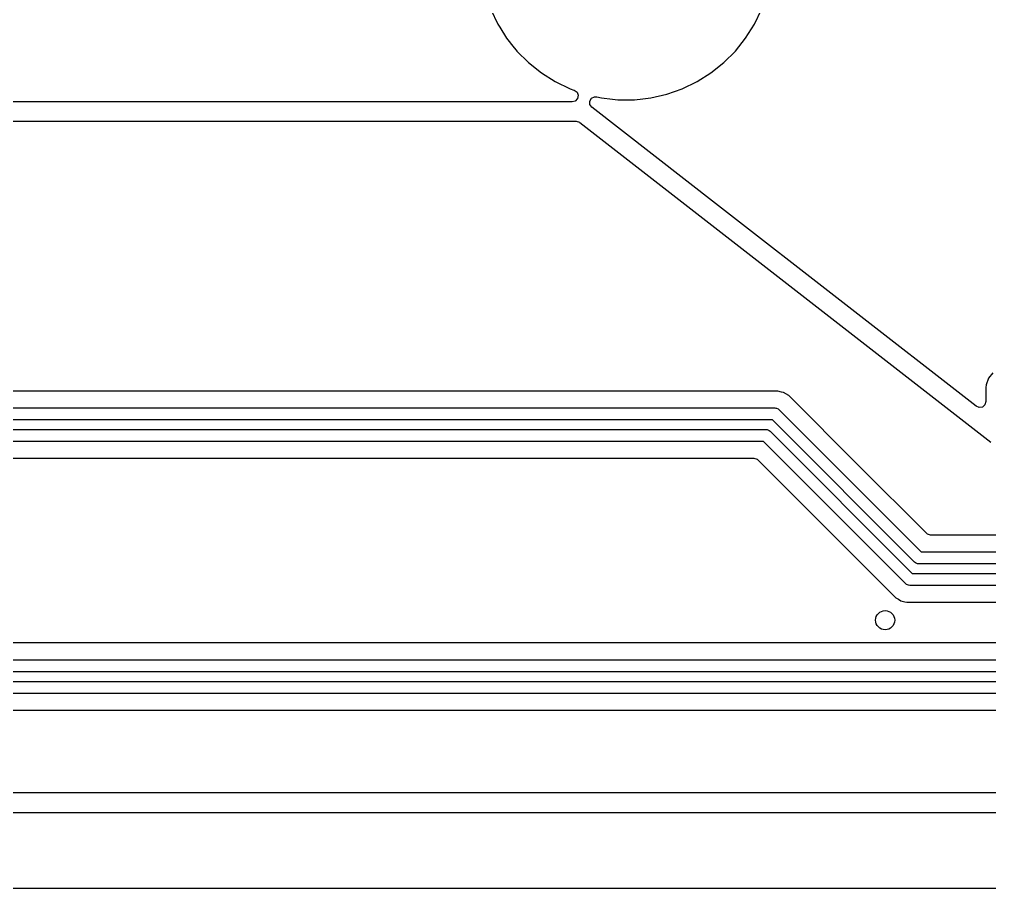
# Model space of a CAD drawing. Extents: x 0.71 to 7.56, y -5.16 to -0.79.
# Drawn here: x 3.006 to 3.802, y -5.157 to -4.444 of the extents above; entities that cross this region are included whole.
import ezdxf

# ---------------------------------------------------------------- set-up
doc = ezdxf.new("R2010")
doc.units = 0
doc.header["$MEASUREMENT"] = 0
doc.layers.add('BLACK', color=7, linetype='CONTINUOUS')

msp = doc.modelspace()

# ---------------------------------------------------------------- linework, layer by layer
at = {"layer": 'BLACK', "linetype": 'CONTINUOUS'}
for p, q in [((3.39281, -4.4358), (3.39866, -4.44795)), ((3.60922, -4.44795), (3.61507, -4.4358)), ((3.39866, -4.44795), (3.40017, -4.45035)), ((3.40017, -4.45035), (3.40584, -4.45937)), ((3.60204, -4.45937), (3.60922, -4.44795)), ((3.40584, -4.45937), (3.41209, -4.46722)), ((3.59363, -4.46992), (3.60204, -4.45937)), ((3.41209, -4.46722), (3.41358, -4.46909)), ((3.41358, -4.46909), (3.41425, -4.46992)), ((3.41425, -4.46992), (3.42378, -4.47946)), ((3.58409, -4.47946), (3.59363, -4.46992)), ((3.42378, -4.47946), (3.43433, -4.48787)), ((3.57354, -4.48787), (3.58409, -4.47946)), ((3.43433, -4.48787), (3.44575, -4.49504)), ((3.56212, -4.49504), (3.57354, -4.48787)), ((3.44575, -4.49504), (3.4579, -4.5009)), ((3.54997, -4.5009), (3.56212, -4.49504)), ((3.4579, -4.5009), (3.46102, -4.50198)), ((3.46102, -4.50198), (3.46136, -4.5021)), ((3.46136, -4.5021), (3.4636, -4.50371)), ((3.4636, -4.50371), (3.46461, -4.50627)), ((3.46461, -4.50627), (3.46408, -4.50896)), ((3.47541, -4.50871), (3.47785, -4.50743)), ((3.47785, -4.50743), (3.47989, -4.50746)), ((3.47989, -4.50746), (3.48379, -4.50835)), ((3.52409, -4.50835), (3.53724, -4.50535)), ((3.53724, -4.50535), (3.54997, -4.5009)), ((3.45975, -4.51159), (2.24891, -4.51159)), ((3.46218, -4.51095), (3.45975, -4.51159)), ((3.46408, -4.50896), (3.46218, -4.51095)), ((3.47405, -4.5111), (3.47541, -4.50871)), ((3.4742, -4.51384), (3.47405, -4.5111)), ((3.4758, -4.51607), (3.4742, -4.51384)), ((3.48379, -4.50835), (3.48379, -4.50835)), ((3.48379, -4.50835), (3.48379, -4.50835)), ((3.48379, -4.50835), (3.49272, -4.50936)), ((3.49272, -4.50936), (3.49719, -4.50986)), ((3.49719, -4.50986), (3.49719, -4.50986)), ((3.49719, -4.50986), (3.49719, -4.50986)), ((3.49719, -4.50986), (3.51068, -4.50986)), ((3.51068, -4.50986), (3.51753, -4.50909)), ((3.51068, -4.50986), (3.51068, -4.50986)), ((3.51753, -4.50909), (3.52409, -4.50835)), ((3.52409, -4.50835), (3.52409, -4.50835)), ((3.52409, -4.50835), (3.52409, -4.50835)), ((3.57731, -4.59502), (3.4758, -4.51607)), ((2.08661, -4.52756), (3.46289, -4.52756)), ((3.46289, -4.52756), (3.46553, -4.52833)), ((3.46553, -4.52833), (3.46589, -4.52859)), ((3.46589, -4.52859), (3.80321, -4.79095)), ((3.79133, -4.76149), (3.57731, -4.59502)), ((3.80144, -4.7385), (3.79946, -4.7438)), ((3.80483, -4.73397), (3.80144, -4.7385)), ((3.80144, -4.7385), (3.80144, -4.7385)), ((3.79946, -4.7438), (3.79921, -4.74615)), ((3.79921, -4.74615), (3.79921, -4.75763)), ((3.79946, -4.7438), (3.79946, -4.7438)), ((3.62845, -4.749), (2.23025, -4.749)), ((3.63139, -4.74978), (3.62845, -4.749)), ((3.62845, -4.749), (3.62845, -4.749)), ((3.63321, -4.75027), (3.63139, -4.74978)), ((3.63748, -4.75274), (3.63321, -4.75027)), ((3.63321, -4.75027), (3.63321, -4.75027)), ((3.69439, -4.80965), (3.63748, -4.75274)), ((3.79364, -4.76246), (3.79133, -4.76149)), ((3.79636, -4.76207), (3.79364, -4.76246)), ((3.79844, -4.76027), (3.79636, -4.76207)), ((3.79921, -4.75763), (3.79844, -4.76027)), ((2.22251, -4.7628), (3.62598, -4.7628)), ((3.62598, -4.7628), (3.62694, -4.76289)), ((3.62694, -4.76289), (3.62694, -4.76289)), ((3.62694, -4.76289), (3.62746, -4.76311)), ((3.62746, -4.76311), (3.62872, -4.76362)), ((3.62872, -4.76362), (3.62872, -4.76362)), ((3.62872, -4.76362), (3.62946, -4.76424)), ((3.62946, -4.76424), (3.74613, -4.88091)), ((3.62395, -4.77264), (2.22047, -4.77264)), ((3.74061, -4.88931), (3.62395, -4.77264)), ((2.21517, -4.78051), (3.61865, -4.78051)), ((3.61865, -4.78051), (3.61961, -4.78061)), ((3.61961, -4.78061), (3.61961, -4.78061)), ((3.61961, -4.78061), (3.62013, -4.78082)), ((3.62013, -4.78082), (3.62138, -4.78134)), ((3.62138, -4.78134), (3.62138, -4.78134)), ((3.62138, -4.78134), (3.62213, -4.78195)), ((3.62213, -4.78195), (3.73879, -4.89862)), ((3.61661, -4.79035), (2.21313, -4.79035)), ((3.73328, -4.90702), (3.61661, -4.79035)), ((2.2156, -4.80415), (3.60887, -4.80415)), ((3.60887, -4.80415), (3.61151, -4.80493)), ((3.61151, -4.80493), (3.61232, -4.80558)), ((3.61232, -4.80558), (3.72161, -4.91487)), ((3.75042, -4.86568), (3.69439, -4.80965)), ((3.75123, -4.86633), (3.75042, -4.86568)), ((3.75387, -4.86711), (3.75123, -4.86633)), ((3.92723, -4.86711), (3.75387, -4.86711)), ((3.74613, -4.88091), (3.93497, -4.88091)), ((3.74136, -4.88992), (3.74061, -4.88931)), ((3.74313, -4.89065), (3.74136, -4.88992)), ((3.74136, -4.88992), (3.74136, -4.88992)), ((3.74409, -4.89075), (3.74313, -4.89065)), ((3.93701, -4.89075), (3.74409, -4.89075)), ((3.73879, -4.89862), (3.94231, -4.89862)), ((3.73402, -4.90764), (3.73328, -4.90702)), ((3.7358, -4.90837), (3.73402, -4.90764)), ((3.73402, -4.90764), (3.73402, -4.90764)), ((3.73676, -4.90846), (3.7358, -4.90837)), ((3.94435, -4.90846), (3.73676, -4.90846)), ((3.72161, -4.91487), (3.72161, -4.91487)), ((3.72161, -4.91487), (3.72526, -4.91852)), ((3.72526, -4.91852), (3.7274, -4.91976)), ((3.7274, -4.91976), (3.72953, -4.92099)), ((3.72953, -4.92099), (3.72953, -4.92099)), ((3.72953, -4.92099), (3.72953, -4.92099)), ((3.72953, -4.92099), (3.7327, -4.92184)), ((3.7327, -4.92184), (3.73429, -4.92226)), ((3.73429, -4.92226), (3.73429, -4.92226)), ((3.73429, -4.92226), (3.73952, -4.92226)), ((3.73952, -4.92226), (3.73952, -4.92226)), ((3.73952, -4.92226), (3.94681, -4.92226)), ((3.93851, -4.95569), (2.25727, -4.95569)), ((2.24953, -4.96949), (3.94624, -4.96949)), ((3.94828, -4.97933), (2.2475, -4.97933)), ((2.2422, -4.9872), (3.95358, -4.9872)), ((3.95562, -4.99705), (2.24016, -4.99705)), ((2.23769, -5.01085), (3.95809, -5.01085)), ((3.95024, -5.07874), (2.04976, -5.07874)), ((2.04976, -5.0947), (3.9405, -5.0947)), ((3.93211, -5.15726), (0.90342, -5.15726))]:
    msp.add_line(p, q, dxfattribs=at)
at = {"layer": 'BLACK'}
msp.add_circle((3.71654, -4.93701), 0.00787, dxfattribs=at)

doc.saveas('drawing.dxf')
